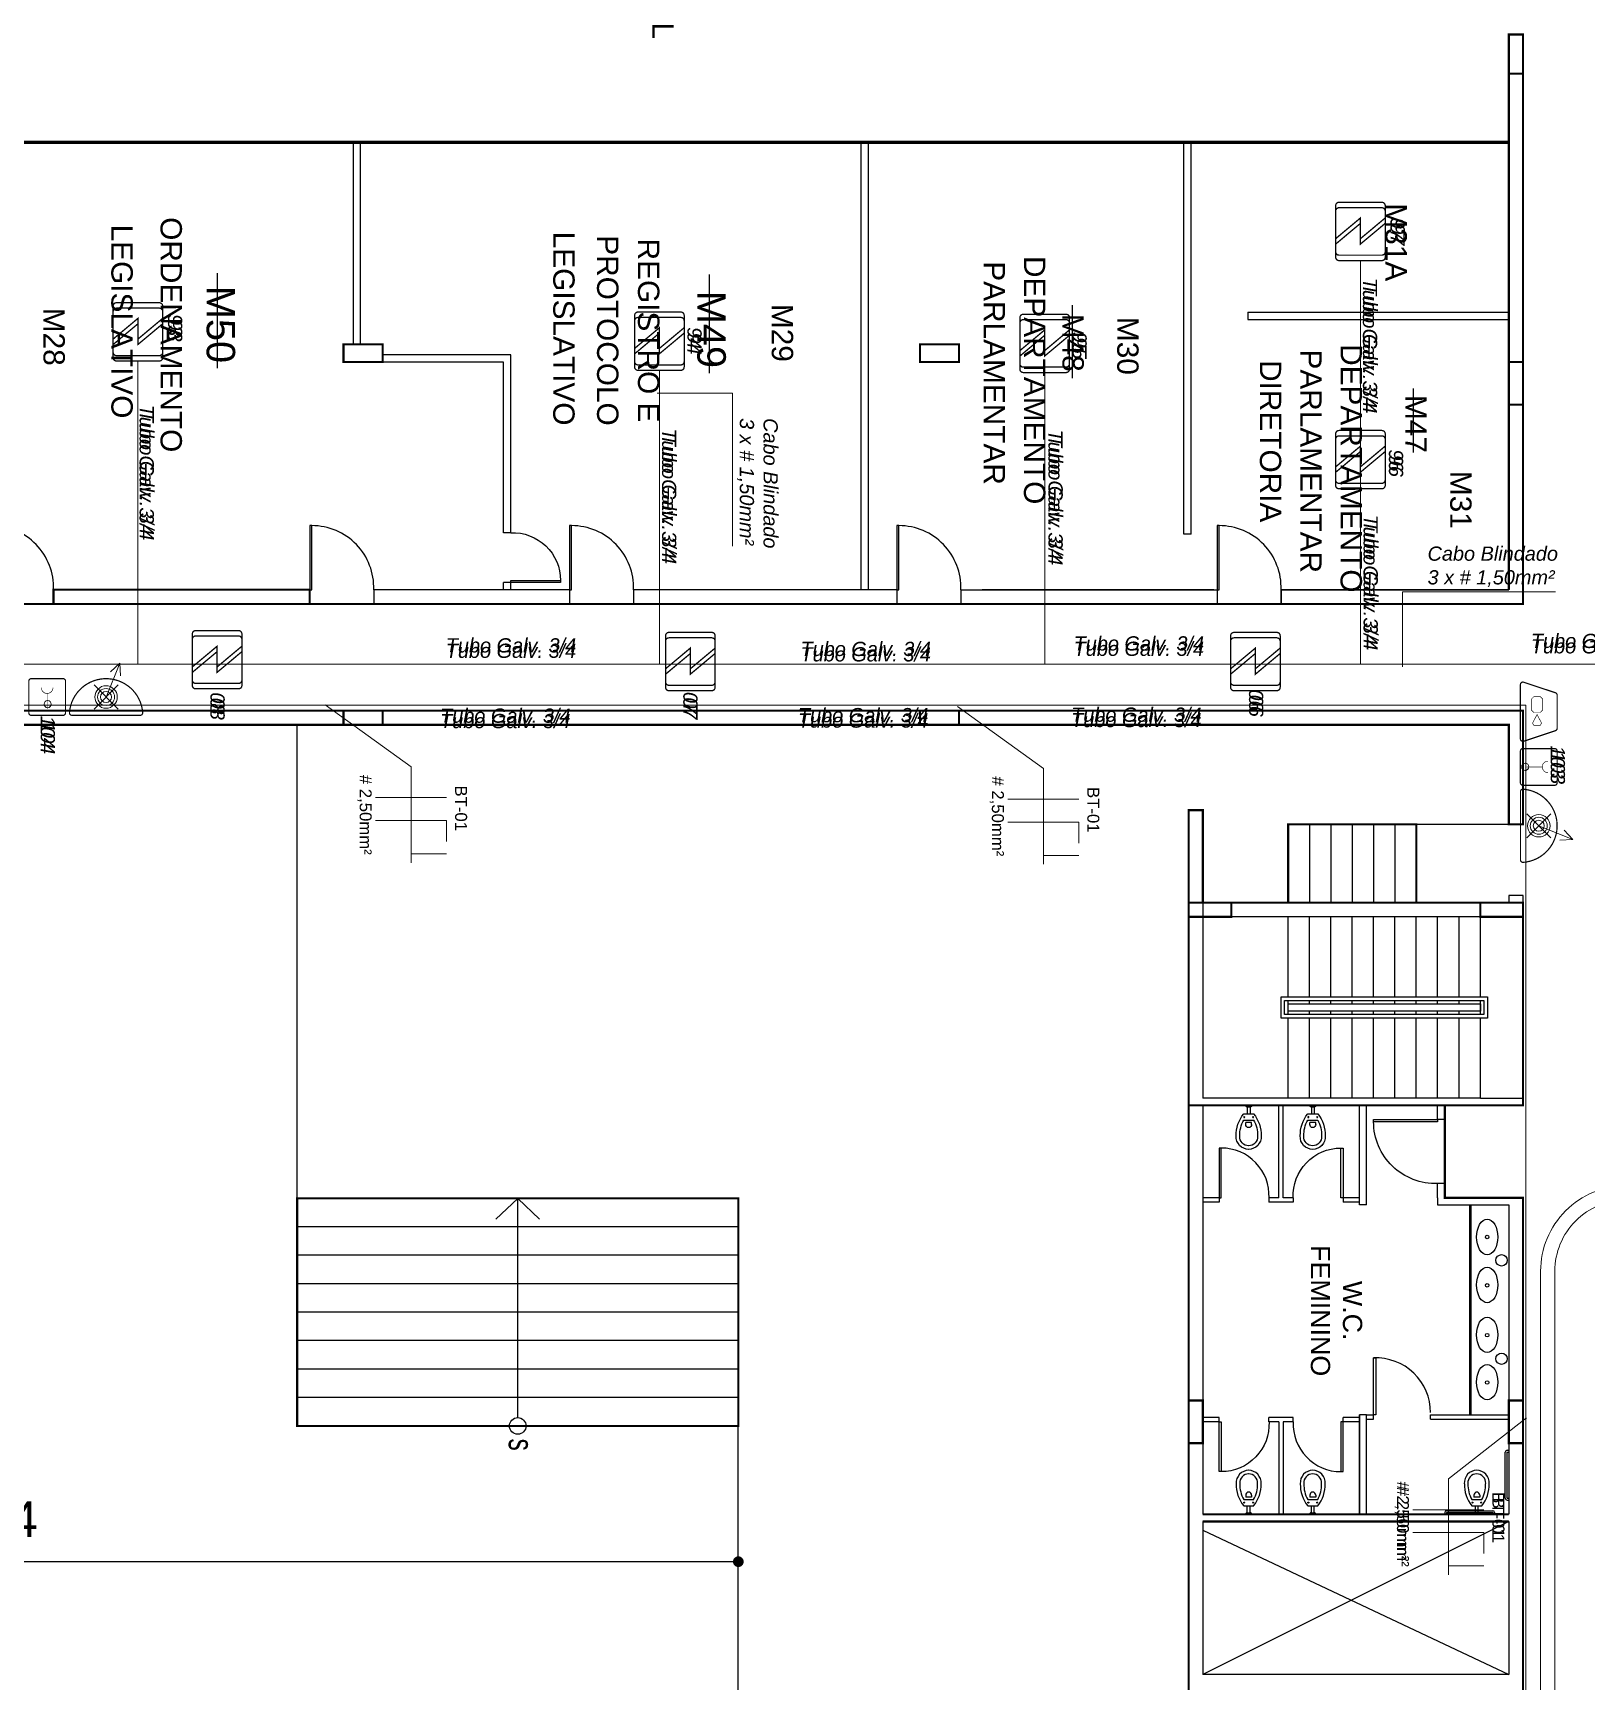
# Model space of a CAD drawing. Header units: metres. Extents: x -331 to 2982, y 362 to 2539.
# Drawn here: x 2809.51 to 2831.34, y 1383.19 to 1406.36 of the extents above; entities that cross this region are included whole.
import ezdxf
from ezdxf.enums import TextEntityAlignment as Align

# ---------------------------------------------------------------- set-up
doc = ezdxf.new("R2010")
doc.units = ezdxf.units.M
doc.layers.get('0').update_dxf_attribs({"color": 251})
doc.layers.get('Defpoints').update_dxf_attribs({"color": 251})
for name, color, linetype in [('CX', 251, 'Continuous'), ('DET. FUMAÇA', 1, 'Continuous'), ('Div', 251, 'Continuous'), ('Pis', 251, 'Continuous')]:
    doc.layers.add(name, color=color, linetype=linetype)
doc.styles.add('ARIAL', font='arial.ttf')
doc.styles.add('DESTAQUE', font='arial.ttf', dxfattribs={"height": 0.4})
doc.styles.get("Standard").update_dxf_attribs({"font": 'arial.ttf', "height": 0.3})
doc.dimstyles.new('1_100', dxfattribs={"dimtxt": 0.25, "dimasz": 0.15, "dimexe": 0.5, "dimexo": 0.25, "dimgap": 0.25, "dimtad": 1, "dimtxsty": 'Standard', "dimblk": 'DOT', "dimcen": 0.15, "dimadec": 0, "dimazin": 0, "dimtfac": 1, "dimtmove": 0, "dimatfit": 3, "dimfxl": 1, "dimarcsym": 0})

# ---------------------------------------------------------------- blocks, each defined once
blk = doc.blocks.new('Detector de fumaça')
at = {"layer": 'DET. FUMAÇA', "linetype": 'Continuous', "lineweight": 15, "const_width": 0.0187}
blk.add_lwpolyline([(774.599, 539.816), (775.249, 539.816, -0.414214), (775.296, 539.769), (775.296, 539.167, -0.414214), (775.249, 539.12), (774.599, 539.12, -0.414214), (774.553, 539.167), (774.553, 539.769, -0.414214)], format="xyb", close=True, dxfattribs=at)
blk.add_lwpolyline([(774.773, 539.816), (775.064, 539.468), (774.773, 539.468), (775.064, 539.12)], dxfattribs=at)
blk = doc.blocks.new('WEW')
at = {"color": 1, "lineweight": 0, "true_color": 0xe60000}
for p, q in [((1781.244, 994.005), (1781.439, 994.482)), ((1781.439, 994.482), (1781.308, 994.36)), ((1781.439, 994.482), (1781.447, 994.302)), ((1781.075, 994.175), (1781.413, 993.836)), ((1781.413, 994.175), (1781.075, 993.836))]:
    blk.add_line(p, q, dxfattribs=at)
at = {"color": 1, "true_color": 0xe60000, "const_width": 0.0172}
for points in [[(1779.259, 993.747), (1780.023, 993.747, 0.511918), (1780.056, 993.793), (1779.907, 994.24, 0.322823), (1779.874, 994.263), (1779.408, 994.263, 0.322823), (1779.375, 994.24), (1779.226, 993.793, 0.511918)], [(1780.193, 994.263), (1780.641, 994.263, -0.414214), (1780.675, 994.229), (1780.675, 993.782, -0.414214), (1780.641, 993.747), (1780.193, 993.747, -0.414214), (1780.159, 993.782), (1780.159, 994.229, -0.414214)], [(1780.764, 993.748), (1781.724, 993.748, 0.435311), (1781.759, 993.784, 0.930949), (1780.73, 993.784, 0.435311)]]:
    blk.add_lwpolyline(points, format="xyb", close=True, dxfattribs=at)
at = {"color": 1, "true_color": 0xe60000, "const_width": 0.0086}
for points in [[(1779.463, 994.06), (1779.617, 994.06), (1779.652, 994.026), (1779.652, 993.936), (1779.617, 993.902), (1779.463, 993.902), (1779.428, 993.936), (1779.428, 994.026)], [(1779.832, 993.936), (1779.832, 994.026), (1779.802, 994.044), (1779.679, 993.981), (1779.802, 993.918)]]:
    blk.add_lwpolyline(points, close=True, dxfattribs=at)
for points in [[(1780.336, 994.135), (1780.338, 994.117), (1780.344, 994.099), (1780.351, 994.088), (1780.365, 994.073), (1780.373, 994.067), (1780.386, 994.06), (1780.397, 994.057), (1780.413, 994.055), (1780.421, 994.055), (1780.431, 994.056), (1780.45, 994.062), (1780.464, 994.07), (1780.477, 994.082), (1780.488, 994.096), (1780.494, 994.11), (1780.497, 994.122), (1780.498, 994.13), (1780.498, 994.136)], [(1780.417, 993.837), (1780.417, 994.055)]]:
    blk.add_lwpolyline(points, dxfattribs=at)
at = {"color": 1, "lineweight": 0, "true_color": 0xe60000}
for radius in [0.158, 0.119, 0.0774]:
    blk.add_circle((1781.244, 994.005), radius, dxfattribs=at)
blk = doc.blocks.new('derw')
at = {"layer": 'Div', "color": 2, "linetype": 'Continuous', "lineweight": 15}
blk.add_lwpolyline([(814.419, 2191.53), (814.419, 2192.589), (816.571, 2192.589)], dxfattribs=at)
at = {"layer": 'Div', "color": 2, "linetype": 'Continuous', "lineweight": 15, "insert": (814.772, 2193.224), "char_height": 0.2, "attachment_point": 1}
blk.add_mtext_dynamic_manual_height_columns('{\\fArial|b0|i1|c0|p34;Cabo Blindado \\P3 x # 1,50mm²}', width=13.3188, gutter_width=2.5, heights=[0], dxfattribs=at)
blk = doc.blocks.new('werrr')
at = {"color": 2, "linetype": 'Continuous', "lineweight": 15}
blk.add_line((840.747, 1302.204), (841.043, 1302.204), dxfattribs=at)
at = {"layer": 'Div', "color": 2, "linetype": 'Continuous', "lineweight": 15}
for p, q in [((840.426, 1301.206), (840.426, 1302.204)), ((840.747, 1301.206), (840.747, 1302.204)), ((841.216, 1301.705), (841.216, 1302.204))]:
    blk.add_line(p, q, dxfattribs=at)
blk.add_lwpolyline([(839.123, 1300.498), (839.995, 1301.705), (841.341, 1301.705)], dxfattribs=at)
at = {"layer": 'Div', "color": 2, "linetype": 'Continuous', "lineweight": 15, "char_height": 0.1683, "attachment_point": 1}
for s, insert in [('\\pxqc;\\PBT-01{\\fArial|b0|i1|c0|p34;  }', (834.971, 1302.772)), ('\\pxqc;\\P\\pi-0.92701,l1.92701,t1.92701;#^I2,50mm²', (834.979, 1301.431))]:
    blk.add_mtext_dynamic_manual_height_columns(s, width=11.20762, gutter_width=2.104, heights=[0], dxfattribs=dict(at, insert=insert))
blk = doc.blocks.new('porta .9')
at = {"layer": 'CX', "ltscale": 8}
blk.add_lwpolyline([(0, 0), (0.03, 0), (0.03, 0.9), (0, 0.9)], close=True, dxfattribs=at)
at = {"layer": 'CX', "color": 1, "ltscale": 8}
blk.add_arc((0.03, 0.0295), 0.8705, 358.05796, 90, dxfattribs=at)
blk = doc.blocks.new('porta .7')
at = {"layer": 'CX', "ltscale": 8}
blk.add_lwpolyline([(0, 0), (0.03, 0), (0.03, 0.7), (0, 0.7)], close=True, dxfattribs=at)
at = {"layer": 'CX', "color": 1, "ltscale": 8}
blk.add_arc((0.03, 0.029), 0.671, 357.4911, 90, dxfattribs=at)
blk = doc.blocks.new('VASO-SAN')
for p, q in [((302.351, 172.465), (302.38, 172.465)), ((302.38, 172.465), (302.38, 172.383)), ((302.411, 172.354), (302.411, 172.494)), ((302.499, 172.354), (302.499, 172.494)), ((302.599, 172.444), (302.499, 172.444)), ((302.599, 172.404), (302.499, 172.404)), ((302.599, 172.444), (302.599, 172.455)), ((302.599, 172.404), (302.599, 172.444)), ((302.599, 172.404), (302.599, 172.393)), ((302.619, 172.464), (302.609, 172.464)), ((302.619, 172.424), (302.619, 172.464)), ((302.619, 172.424), (302.619, 172.383)), ((302.351, 172.383), (302.38, 172.383)), ((302.619, 172.383), (302.609, 172.383))]:
    blk.add_line(p, q)
for centre in [(302.453, 172.486), (302.453, 172.362)]:
    blk.add_circle(centre, 0.00707)
for centre, radius, start, end in [((302.178, 172.42), 0.179, 86.6811, 178.7962), ((302.178, 172.427), 0.179, 181.2038, 273.3189), ((302.178, 172.42), 0.129, 86.6811, 178.7962), ((302.178, 172.427), 0.129, 181.2038, 273.3189), ((302.205, 172.134), 0.464, 50.6979, 92.0637), ((302.205, 172.134), 0.414, 60.1325, 92.0637), ((302.349, 172.422), 0.043, 86.6811, 178.7962), ((302.349, 172.426), 0.043, 181.2038, 273.3189), ((302.609, 172.455), 0.00935, 90, 180), ((302.609, 172.393), 0.00935, 180, 270), ((302.205, 172.713), 0.464, 267.9363, 309.3021), ((302.205, 172.713), 0.414, 267.9363, 299.8675)]:
    blk.add_arc(centre, radius, start, end)
blk = doc.blocks.new('porta .8')
at = {"layer": 'CX', "ltscale": 8}
blk.add_lwpolyline([(0.03, 0), (0, 0), (0, 0.8), (0.03, 0.8)], close=True, dxfattribs=at)
at = {"layer": 'CX', "color": 1, "ltscale": 8}
blk.add_arc((0.029, 0.03), 0.771, 0, 92.1894, dxfattribs=at)
blk = doc.blocks.new('_Dot')
at = {"color": 0, "linetype": 'ByBlock', "lineweight": -2}
blk.add_line((-0.5, 0), (-1, 0), dxfattribs=at)
at = {"color": 0, "linetype": 'ByBlock', "const_width": 0.5}
blk.add_lwpolyline([(-0.25, 0, 1), (0.25, 0, 1)], format="xyb", close=True, dxfattribs=at)
blk = doc.blocks.new('*D200')
at = {"layer": 'Defpoints', "color": 0, "transparency": 16777216}
for p in [(2797.986, 1384.869), (2797.986, 1383.87), (2819.424, 1383.197)]:
    blk.add_point(p, dxfattribs=at)
at = {"layer": 'Pis', "color": 0, "lineweight": -2, "transparency": 16777216}
for p, q in [((2797.986, 1384.12), (2797.986, 1385.369)), ((2819.424, 1383.447), (2819.424, 1385.369)), ((2819.274, 1384.869), (2798.136, 1384.869))]:
    blk.add_line(p, q, dxfattribs=at)
at = {"layer": 'Pis', "color": 0, "lineweight": -2, "transparency": 16777216, "xscale": 0.15, "yscale": 0.15, "zscale": 0.15, "rotation": 180}
blk.add_blockref('_Dot', (2797.986, 1384.869), dxfattribs=at)
at = {"layer": 'Pis', "color": 0, "lineweight": -2, "transparency": 16777216, "xscale": 0.15, "yscale": 0.15, "zscale": 0.15}
blk.add_blockref('_Dot', (2819.424, 1384.869), dxfattribs=at)
at = {"layer": 'Pis', "color": 0, "transparency": 16777216, "insert": (2808.705, 1385.419), "char_height": 0.5, "attachment_point": 5}
blk.add_mtext('21,44', dxfattribs=at)

msp = doc.modelspace()

# ---------------------------------------------------------------- linework, layer by layer
at = {"color": 2, "linetype": 'Continuous', "lineweight": 15}
msp.add_line((2829.902, 1385.279), (2829.902, 1384.983), dxfattribs=at)
at = {"lineweight": 0}
for points in [[(2806.151, 1409.295), (2806.151, 1404.835), (2830.251, 1404.835), (2830.251, 1406.34), (2830.451, 1406.34), (2830.451, 1398.335), (2803.276, 1398.335), (2803.276, 1405.015), (2804.226, 1405.015), (2804.226, 1406.495), (2803.276, 1406.495), (2803.276, 1409.295)], [(2825.951, 1394.135), (2825.951, 1395.435), (2825.751, 1395.435), (2825.751, 1394.135)], [(2829.351, 1391.285), (2829.351, 1389.985), (2830.451, 1389.985), (2830.451, 1378.385), (2829.351, 1378.385), (2829.351, 1377.085), (2830.451, 1377.085), (2830.451, 1364.835), (2830.251, 1364.835), (2830.251, 1366.06), (2817.883, 1366.06), (2817.883, 1366.31), (2830.251, 1366.31), (2830.251, 1367.935), (2825.951, 1367.935), (2825.951, 1367.535), (2825.751, 1367.535), (2825.751, 1391.285)]]:
    msp.add_lwpolyline(points, dxfattribs=at)
for points in [[(2830.251, 1395.235), (2830.451, 1395.235), (2830.451, 1396.835), (2803.276, 1396.835), (2803.276, 1396.635), (2805.951, 1396.635), (2805.951, 1395.62), (2806.151, 1395.62), (2806.151, 1396.635), (2830.251, 1396.635)], [(2828.951, 1395.235), (2828.951, 1394.135), (2827.151, 1394.135), (2827.151, 1395.235)], [(2825.751, 1394.135), (2825.751, 1391.285), (2830.451, 1391.285), (2830.451, 1394.135)], [(2819.424, 1389.977), (2819.424, 1386.777), (2813.224, 1386.777), (2813.224, 1389.977)]]:
    msp.add_lwpolyline(points, close=True, dxfattribs=at)
at = {"layer": 'DET. FUMAÇA', "color": 3, "linetype": 'Continuous', "lineweight": 15}
msp.add_lwpolyline([(2840.416, 1415.312), (2830.547, 1415.312), (2830.547, 1414.611), (2801.798, 1414.611), (2801.798, 1396.91), (2830.488, 1396.91), (2830.488, 1317.82), (2851.735, 1317.82), (2851.735, 1316.183)], dxfattribs=at)
at = {"layer": 'DET. FUMAÇA', "color": 2, "linetype": 'Continuous', "lineweight": 15}
for centre in [(2809.719, 1396.926), (2830.482, 1396.045)]:
    msp.add_circle(centre, 0.0504, dxfattribs=at)
at = {"layer": 'Div', "color": 150, "linetype": 'Continuous', "lineweight": 0}
for p, q in [((2828.166, 1403.162), (2828.166, 1397.487)), ((2810.987, 1401.75), (2810.987, 1397.487)), ((2818.315, 1401.619), (2818.315, 1397.487)), ((2823.729, 1401.588), (2823.729, 1397.487)), ((2833.487, 1397.487), (2802.409, 1397.487))]:
    msp.add_line(p, q, dxfattribs=at)
at = {"layer": 'Div', "lineweight": 0}
for p, q in [((2816.226, 1401.835), (2814.426, 1401.835)), ((2816.126, 1401.735), (2814.426, 1401.735)), ((2816.226, 1399.335), (2816.126, 1399.335)), ((2816.226, 1398.635), (2816.126, 1398.635)), ((2828.351, 1386.875), (2828.351, 1386.935)), ((2829.151, 1386.875), (2829.151, 1386.935))]:
    msp.add_line(p, q, dxfattribs=at)
at = {"layer": 'Div', "lineweight": 0, "ltscale": 0.8}
for p, q in [((2827.021, 1389.985), (2827.021, 1391.285)), ((2827.081, 1389.985), (2827.081, 1391.285)), ((2826.031, 1389.985), (2825.951, 1389.985)), ((2826.181, 1389.985), (2825.951, 1389.985)), ((2826.181, 1389.925), (2825.951, 1389.925)), ((2826.181, 1389.985), (2826.181, 1389.925)), ((2827.021, 1389.985), (2826.881, 1389.985)), ((2826.881, 1389.985), (2826.881, 1389.925)), ((2827.221, 1389.925), (2826.881, 1389.925)), ((2827.221, 1389.985), (2827.081, 1389.985)), ((2827.221, 1389.985), (2827.221, 1389.925)), ((2828.151, 1389.985), (2827.921, 1389.985)), ((2827.921, 1389.985), (2827.921, 1389.925)), ((2828.151, 1389.925), (2827.921, 1389.925)), ((2826.181, 1386.895), (2825.951, 1386.895)), ((2826.181, 1386.835), (2825.951, 1386.835)), ((2826.181, 1386.835), (2826.181, 1386.895)), ((2826.881, 1386.835), (2826.881, 1386.895)), ((2827.221, 1386.895), (2826.881, 1386.895)), ((2827.021, 1386.835), (2826.881, 1386.835)), ((2827.021, 1386.835), (2827.021, 1385.535)), ((2827.081, 1386.835), (2827.081, 1385.535)), ((2827.221, 1386.835), (2827.081, 1386.835)), ((2827.221, 1386.835), (2827.221, 1386.895)), ((2827.921, 1386.835), (2827.921, 1386.895)), ((2828.151, 1386.895), (2827.921, 1386.895)), ((2828.151, 1386.835), (2827.921, 1386.835)), ((2828.251, 1386.935), (2828.351, 1386.935)), ((2828.251, 1386.875), (2828.351, 1386.875)), ((2829.151, 1386.935), (2830.251, 1386.935)), ((2829.151, 1386.875), (2830.251, 1386.875))]:
    msp.add_line(p, q, dxfattribs=at)
at = {"layer": 'Div', "color": 2, "linetype": 'Continuous', "lineweight": 15}
for p, q in [((2828.904, 1385.6), (2829.902, 1385.6)), ((2828.904, 1385.279), (2829.902, 1385.279)), ((2829.403, 1384.811), (2829.902, 1384.811))]:
    msp.add_line(p, q, dxfattribs=at)
at = {"layer": 'Div', "color": 230, "linetype": 'Continuous', "lineweight": 0}
for points in [[(2838.115, 1315.563), (2838.115, 1388.954, 0.414214), (2836.915, 1390.154), (2831.898, 1390.154, 0.414214), (2830.698, 1388.954), (2830.698, 1370.635, -0.414214)], [(2837.915, 1315.563), (2837.915, 1388.954, 0.414214), (2836.915, 1389.954), (2831.898, 1389.954, 0.414214), (2830.898, 1388.954), (2830.898, 1370.635, -0.414214)]]:
    msp.add_lwpolyline(points, format="xyb", dxfattribs=at)
at = {"layer": 'Div', "color": 2, "linetype": 'Continuous', "lineweight": 15}
msp.add_lwpolyline([(2830.498, 1386.891), (2829.403, 1386.032), (2829.403, 1384.685)], dxfattribs=at)
at = {"layer": 'Pis'}
for p, q in [((2830.251, 1406.34), (2830.251, 1398.535)), ((2830.451, 1398.335), (2830.451, 1406.34)), ((2814.016, 1401.985), (2814.016, 1404.815)), ((2814.116, 1401.985), (2814.116, 1404.815)), ((2821.151, 1398.535), (2821.151, 1404.815)), ((2821.251, 1398.535), (2821.251, 1404.815)), ((2825.685, 1404.715), (2825.685, 1404.815)), ((2825.685, 1399.315), (2825.685, 1404.715)), ((2825.785, 1404.715), (2825.785, 1404.815)), ((2825.785, 1399.315), (2825.785, 1404.715)), ((2812.107, 1401.651), (2812.107, 1402.983)), ((2819.02, 1401.579), (2819.02, 1402.965)), ((2824.118, 1401.507), (2824.118, 1402.533)), ((2826.585, 1402.435), (2830.251, 1402.435)), ((2826.585, 1402.435), (2826.585, 1402.335)), ((2826.585, 1402.335), (2830.251, 1402.335)), ((2816.226, 1401.835), (2814.426, 1401.835)), ((2816.126, 1401.735), (2814.426, 1401.735)), ((2816.126, 1399.335), (2816.126, 1401.735)), ((2816.226, 1399.335), (2816.226, 1401.835)), ((2828.91, 1400.462), (2828.91, 1401.362)), ((2816.226, 1399.335), (2816.126, 1399.335)), ((2825.785, 1399.315), (2825.685, 1399.315)), ((2816.126, 1398.535), (2816.126, 1398.635)), ((2816.226, 1398.635), (2816.126, 1398.635)), ((2816.226, 1398.535), (2816.226, 1398.635)), ((2809.801, 1398.535), (2809.801, 1398.335)), ((2813.401, 1398.535), (2809.801, 1398.535)), ((2809.801, 1398.535), (2809.801, 1398.335)), ((2813.401, 1398.535), (2809.876, 1398.535)), ((2813.401, 1398.535), (2813.401, 1398.335)), ((2814.301, 1398.535), (2814.301, 1398.335)), ((2817.051, 1398.535), (2814.301, 1398.535)), ((2817.051, 1398.535), (2817.051, 1398.335)), ((2821.651, 1398.535), (2817.951, 1398.535)), ((2817.951, 1398.535), (2817.951, 1398.335)), ((2821.651, 1398.535), (2821.651, 1398.335)), ((2822.551, 1398.535), (2826.151, 1398.535)), ((2822.551, 1398.535), (2822.551, 1398.335)), ((2826.108, 1398.535), (2822.851, 1398.535)), ((2823.451, 1398.535), (2825.5, 1398.535)), ((2825.7, 1398.535), (2826.151, 1398.535)), ((2826.151, 1398.535), (2826.151, 1398.335)), ((2830.251, 1398.535), (2827.051, 1398.535)), ((2827.051, 1398.535), (2827.051, 1398.335)), ((2827.051, 1398.335), (2827.051, 1398.535)), ((2827.051, 1398.535), (2830.251, 1398.535)), ((2827.051, 1398.535), (2828.149, 1398.535)), ((2830.251, 1398.535), (2828.949, 1398.535)), ((2809.801, 1398.335), (2813.401, 1398.335)), ((2809.876, 1398.335), (2813.401, 1398.335)), ((2814.301, 1398.335), (2817.051, 1398.335)), ((2817.951, 1398.335), (2821.651, 1398.335)), ((2826.151, 1398.335), (2822.551, 1398.335)), ((2830.251, 1398.335), (2827.051, 1398.335)), ((2830.251, 1396.635), (2803.276, 1396.635)), ((2813.224, 1386.777), (2813.224, 1396.635)), ((2825.751, 1394.135), (2825.751, 1395.435)), ((2825.751, 1395.435), (2825.951, 1395.435)), ((2825.951, 1395.435), (2825.951, 1394.135)), ((2827.151, 1395.235), (2827.151, 1394.135)), ((2830.251, 1395.235), (2827.151, 1395.235)), ((2827.451, 1395.235), (2827.451, 1394.135)), ((2827.751, 1395.235), (2827.751, 1394.135)), ((2828.051, 1395.235), (2828.051, 1394.135)), ((2828.351, 1395.235), (2828.351, 1394.135)), ((2828.651, 1395.235), (2828.651, 1394.135)), ((2828.951, 1395.235), (2828.951, 1394.135)), ((2830.451, 1395.235), (2830.251, 1395.235)), ((2830.451, 1394.235), (2830.251, 1394.235)), ((2830.251, 1394.235), (2830.251, 1394.135)), ((2830.451, 1394.135), (2830.451, 1394.235)), ((2825.751, 1394.035), (2825.751, 1394.135)), ((2825.751, 1394.035), (2825.751, 1367.635)), ((2825.951, 1394.135), (2825.951, 1391.385)), ((2829.851, 1394.135), (2826.351, 1394.135)), ((2829.851, 1393.935), (2826.351, 1393.935)), ((2827.151, 1392.81), (2827.151, 1393.935)), ((2827.451, 1392.81), (2827.451, 1393.935)), ((2827.751, 1392.81), (2827.751, 1393.935)), ((2828.051, 1392.81), (2828.051, 1393.935)), ((2828.351, 1392.81), (2828.351, 1393.935)), ((2828.651, 1392.81), (2828.651, 1393.935)), ((2828.951, 1392.81), (2828.951, 1393.935)), ((2829.251, 1392.81), (2829.251, 1393.935)), ((2829.551, 1392.81), (2829.551, 1393.935)), ((2829.851, 1392.81), (2829.851, 1393.935)), ((2827.051, 1392.81), (2829.951, 1392.81)), ((2827.051, 1392.51), (2827.051, 1392.81)), ((2829.951, 1392.81), (2829.951, 1392.51)), ((2827.101, 1392.76), (2829.901, 1392.76)), ((2827.101, 1392.56), (2827.101, 1392.76)), ((2827.151, 1392.56), (2827.151, 1392.76)), ((2827.151, 1392.71), (2829.851, 1392.71)), ((2827.151, 1392.61), (2827.151, 1392.71)), ((2829.851, 1392.61), (2827.151, 1392.61)), ((2827.451, 1392.71), (2827.451, 1392.76)), ((2827.451, 1392.56), (2827.451, 1392.61)), ((2827.751, 1392.71), (2827.751, 1392.76)), ((2827.751, 1392.56), (2827.751, 1392.61)), ((2828.051, 1392.71), (2828.051, 1392.76)), ((2828.051, 1392.56), (2828.051, 1392.61)), ((2828.351, 1392.71), (2828.351, 1392.76)), ((2828.351, 1392.56), (2828.351, 1392.61)), ((2828.651, 1392.71), (2828.651, 1392.76)), ((2828.651, 1392.56), (2828.651, 1392.61)), ((2828.951, 1392.71), (2828.951, 1392.76)), ((2828.951, 1392.56), (2828.951, 1392.61)), ((2829.251, 1392.71), (2829.251, 1392.76)), ((2829.251, 1392.56), (2829.251, 1392.61)), ((2829.551, 1392.71), (2829.551, 1392.76)), ((2829.551, 1392.56), (2829.551, 1392.61)), ((2829.851, 1392.56), (2829.851, 1392.76)), ((2829.851, 1392.71), (2829.851, 1392.61)), ((2829.901, 1392.76), (2829.901, 1392.56)), ((2827.151, 1392.51), (2827.051, 1392.51)), ((2829.951, 1392.51), (2827.051, 1392.51)), ((2829.901, 1392.56), (2827.101, 1392.56)), ((2827.151, 1391.385), (2827.151, 1392.51)), ((2829.851, 1392.51), (2827.151, 1392.51)), ((2827.451, 1391.385), (2827.451, 1392.51)), ((2827.751, 1391.385), (2827.751, 1392.51)), ((2828.051, 1391.385), (2828.051, 1392.51)), ((2828.351, 1391.385), (2828.351, 1392.51)), ((2828.651, 1391.385), (2828.651, 1392.51)), ((2828.951, 1391.385), (2828.951, 1392.51)), ((2829.251, 1391.385), (2829.251, 1392.51)), ((2829.551, 1391.385), (2829.551, 1392.51)), ((2829.851, 1391.385), (2829.851, 1392.51)), ((2827.151, 1391.385), (2825.951, 1391.385)), ((2825.951, 1391.285), (2825.951, 1385.535)), ((2829.251, 1391.285), (2825.951, 1391.285)), ((2827.021, 1389.985), (2827.021, 1391.285)), ((2827.081, 1389.985), (2827.081, 1391.285)), ((2829.851, 1391.385), (2827.151, 1391.385)), ((2828.151, 1389.885), (2828.151, 1391.285)), ((2828.251, 1391.285), (2828.201, 1391.285)), ((2828.251, 1389.885), (2828.251, 1391.285)), ((2829.251, 1391.085), (2829.251, 1391.285)), ((2830.451, 1391.285), (2829.351, 1391.285)), ((2829.351, 1391.085), (2829.351, 1391.285)), ((2829.851, 1391.385), (2830.451, 1391.385)), ((2830.451, 1391.285), (2830.451, 1391.385)), ((2829.351, 1391.085), (2829.251, 1391.085)), ((2829.251, 1389.985), (2829.251, 1390.185)), ((2829.351, 1390.185), (2829.251, 1390.185)), ((2829.351, 1389.985), (2829.351, 1390.185)), ((2819.424, 1389.977), (2813.224, 1389.977)), ((2816.324, 1389.977), (2816.017, 1389.684)), ((2816.324, 1386.894), (2816.324, 1389.977)), ((2816.324, 1389.977), (2816.63, 1389.684)), ((2819.424, 1376.418), (2819.424, 1389.977)), ((2826.031, 1389.985), (2825.951, 1389.985)), ((2826.181, 1389.985), (2825.951, 1389.985)), ((2826.181, 1389.925), (2825.951, 1389.925)), ((2826.181, 1389.985), (2826.181, 1389.925)), ((2827.021, 1389.985), (2826.881, 1389.985)), ((2826.881, 1389.985), (2826.881, 1389.925)), ((2827.221, 1389.925), (2826.881, 1389.925)), ((2827.221, 1389.985), (2827.081, 1389.985)), ((2827.221, 1389.985), (2827.221, 1389.925)), ((2828.151, 1389.985), (2827.921, 1389.985)), ((2827.921, 1389.985), (2827.921, 1389.925)), ((2828.151, 1389.925), (2827.921, 1389.925)), ((2828.251, 1389.885), (2828.151, 1389.885)), ((2829.251, 1389.985), (2829.251, 1389.885)), ((2829.251, 1389.985), (2829.251, 1389.885)), ((2829.251, 1389.885), (2830.251, 1389.885)), ((2829.251, 1389.885), (2830.251, 1389.885)), ((2830.451, 1389.985), (2829.351, 1389.985)), ((2829.701, 1386.935), (2829.701, 1389.885)), ((2829.721, 1386.935), (2829.721, 1389.885)), ((2830.251, 1389.885), (2830.251, 1385.535)), ((2830.451, 1389.985), (2830.451, 1378.385)), ((2819.424, 1389.577), (2813.224, 1389.577)), ((2819.424, 1389.177), (2813.224, 1389.177)), ((2819.424, 1388.777), (2813.224, 1388.777)), ((2819.424, 1388.377), (2813.224, 1388.377)), ((2819.424, 1387.977), (2813.224, 1387.977)), ((2819.424, 1387.577), (2813.224, 1387.577)), ((2819.424, 1387.177), (2813.224, 1387.177)), ((2826.181, 1386.895), (2825.951, 1386.895)), ((2826.181, 1386.835), (2825.951, 1386.835)), ((2826.181, 1386.835), (2826.181, 1386.895)), ((2826.881, 1386.835), (2826.881, 1386.895)), ((2827.221, 1386.895), (2826.881, 1386.895)), ((2827.021, 1386.835), (2826.881, 1386.835)), ((2827.021, 1386.835), (2827.021, 1385.535)), ((2827.081, 1386.835), (2827.081, 1385.535)), ((2827.221, 1386.835), (2827.081, 1386.835)), ((2827.221, 1386.835), (2827.221, 1386.895)), ((2827.921, 1386.835), (2827.921, 1386.895)), ((2828.151, 1386.895), (2827.921, 1386.895)), ((2828.151, 1386.835), (2827.921, 1386.835)), ((2828.151, 1385.535), (2828.151, 1386.935)), ((2828.251, 1386.935), (2828.151, 1386.935)), ((2828.151, 1386.935), (2828.151, 1385.535)), ((2828.251, 1385.535), (2828.251, 1386.935)), ((2828.251, 1386.935), (2828.351, 1386.935)), ((2828.251, 1386.875), (2828.351, 1386.875)), ((2828.351, 1386.875), (2828.351, 1386.935)), ((2829.151, 1386.875), (2829.151, 1386.935)), ((2829.151, 1386.935), (2830.251, 1386.935)), ((2829.151, 1386.875), (2830.251, 1386.875)), ((2819.424, 1386.777), (2813.224, 1386.777)), ((2830.201, 1385.76), (2830.201, 1386.411)), ((2830.226, 1386.436), (2830.251, 1386.436)), ((2830.226, 1385.761), (2830.226, 1386.41)), ((2830.227, 1386.411), (2830.251, 1386.411)), ((2830.226, 1385.735), (2830.251, 1385.735)), ((2830.227, 1385.76), (2830.251, 1385.76)), ((2830.251, 1385.535), (2825.951, 1385.535)), ((2830.251, 1385.435), (2825.951, 1383.285)), ((2830.251, 1385.435), (2825.951, 1385.435)), ((2825.951, 1385.435), (2825.951, 1383.285)), ((2829.351, 1385.56), (2829.351, 1385.535)), ((2829.376, 1385.585), (2830.027, 1385.585)), ((2829.376, 1385.559), (2829.376, 1385.535)), ((2829.377, 1385.56), (2830.026, 1385.56)), ((2830.027, 1385.559), (2830.027, 1385.535)), ((2830.052, 1385.56), (2830.052, 1385.535)), ((2830.251, 1385.435), (2830.251, 1383.285)), ((2825.951, 1385.31), (2830.251, 1383.285)), ((2830.251, 1383.285), (2825.951, 1383.285))]:
    msp.add_line(p, q, dxfattribs=at)
at = {"layer": 'Pis', "const_width": 0.03}
for points in [[(2806.151, 1409.295), (2806.151, 1404.835), (2830.251, 1404.835), (2830.251, 1406.34), (2830.451, 1406.34), (2830.451, 1398.335), (2803.276, 1398.335), (2803.276, 1405.015), (2804.226, 1405.015), (2804.226, 1406.495), (2803.276, 1406.495), (2803.276, 1409.295)], [(2830.451, 1406.34), (2830.451, 1398.335), (2827.051, 1398.335)], [(2830.451, 1406.34), (2830.451, 1398.335), (2828.949, 1398.335)], [(2830.251, 1406.34), (2830.251, 1398.535)], [(2830.251, 1406.34), (2830.251, 1398.535)], [(2806.151, 1404.835), (2830.251, 1404.835)], [(2806.151, 1404.815), (2830.251, 1404.815)], [(2828.149, 1398.335), (2827.051, 1398.335)], [(2803.276, 1396.835), (2830.451, 1396.835), (2830.451, 1395.235)], [(2830.251, 1396.635), (2830.251, 1395.235)], [(2825.951, 1394.135), (2825.951, 1395.435), (2825.751, 1395.435), (2825.751, 1394.135)], [(2829.351, 1391.285), (2829.351, 1389.985), (2830.451, 1389.985), (2830.451, 1378.385), (2829.351, 1378.385), (2829.351, 1377.085), (2830.451, 1377.085), (2830.451, 1364.835), (2830.251, 1364.835), (2830.251, 1366.06), (2817.883, 1366.06), (2817.883, 1366.31), (2830.251, 1366.31), (2830.251, 1367.935), (2825.951, 1367.935), (2825.951, 1367.535), (2825.751, 1367.535), (2825.751, 1391.285)], [(2830.251, 1385.535), (2825.951, 1385.535)], [(2825.951, 1385.435), (2830.251, 1385.435)]]:
    msp.add_lwpolyline(points, dxfattribs=at)
for points in [[(2830.251, 1405.79), (2830.251, 1406.34), (2830.451, 1406.34), (2830.451, 1405.79)], [(2813.876, 1401.985), (2814.426, 1401.985), (2814.426, 1401.735), (2813.876, 1401.735)], [(2821.976, 1401.985), (2822.526, 1401.985), (2822.526, 1401.735), (2821.976, 1401.735)], [(2830.251, 1401.735), (2830.451, 1401.735), (2830.451, 1401.135), (2830.251, 1401.135)], [(2813.401, 1398.535), (2813.401, 1398.335), (2809.801, 1398.335), (2809.801, 1398.535)], [(2830.251, 1395.235), (2830.451, 1395.235), (2830.451, 1396.835), (2803.276, 1396.835), (2803.276, 1396.635), (2805.951, 1396.635), (2805.951, 1395.62), (2806.151, 1395.62), (2806.151, 1396.635), (2830.251, 1396.635)], [(2813.876, 1396.835), (2814.426, 1396.835), (2814.426, 1396.635), (2813.876, 1396.635)], [(2821.976, 1396.835), (2822.526, 1396.835), (2822.526, 1396.635), (2821.976, 1396.635)], [(2828.951, 1395.235), (2828.951, 1394.135), (2827.151, 1394.135), (2827.151, 1395.235)], [(2825.751, 1394.135), (2825.751, 1391.285), (2830.451, 1391.285), (2830.451, 1394.135)], [(2825.751, 1394.135), (2826.351, 1394.135), (2826.351, 1393.935), (2825.751, 1393.935)], [(2829.851, 1394.135), (2830.451, 1394.135), (2830.451, 1393.935), (2829.851, 1393.935)], [(2819.424, 1389.977), (2819.424, 1386.777), (2813.224, 1386.777), (2813.224, 1389.977)], [(2825.751, 1386.535), (2825.751, 1387.135), (2825.951, 1387.135), (2825.951, 1386.535)], [(2830.251, 1386.535), (2830.251, 1387.135), (2830.451, 1387.135), (2830.451, 1386.535)]]:
    msp.add_lwpolyline(points, close=True, dxfattribs=at)
at = {"layer": 'Pis'}
for centre, radius in [((2829.947, 1389.434), 0.0243), ((2830.149, 1389.106), 0.08), ((2829.947, 1388.755), 0.0243), ((2829.947, 1388.054), 0.0243), ((2830.149, 1387.723), 0.08), ((2829.947, 1387.388), 0.0243), ((2816.324, 1386.777), 0.117)]:
    msp.add_circle(centre, radius, dxfattribs=at)
for centre, radius, start, end in [((2830.226, 1386.411), 0.025, 90, 180), ((2830.228, 1386.41), 0.00182, 103.2302, 165.8594), ((2830.226, 1385.76), 0.025, 180, 270), ((2830.228, 1385.762), 0.00182, 194.1406, 256.7698), ((2829.376, 1385.56), 0.025, 90, 180), ((2829.378, 1385.558), 0.00182, 104.1406, 166.7698), ((2830.026, 1385.558), 0.00182, 13.2302, 75.8594), ((2830.027, 1385.56), 0.025, 0, 90)]:
    msp.add_arc(centre, radius, start, end, dxfattribs=at)
for centre in [(2829.947, 1389.434), (2829.947, 1388.76), (2829.947, 1388.059), (2829.947, 1387.393)]:
    msp.add_ellipse(centre, major_axis=(0, 0.25), ratio=0.598195, dxfattribs=at)

# ---------------------------------------------------------------- block references
at = {"lineweight": 0}
msp.add_blockref('WEW', (1029.295, 403.021), dxfattribs=at)
at = {"lineweight": 0, "rotation": 270}
msp.add_blockref('WEW', (1836.667, 3176.46), dxfattribs=at)
at = {"layer": 'DET. FUMAÇA', "linetype": 'Continuous', "lineweight": 0, "rotation": 270}
for p in [(2288.698, 2178.534), (2288.698, 2178.458), (2271.519, 2177.122), (2271.519, 2177.046), (2278.847, 2176.991), (2278.847, 2176.915), (2284.261, 2176.96), (2284.261, 2176.884), (2288.698, 2175.326), (2288.698, 2175.25), (2272.632, 2172.513), (2279.282, 2172.487), (2287.222, 2172.487), (2272.632, 2172.437), (2279.282, 2172.411), (2287.222, 2172.411)]:
    msp.add_blockref('Detector de fumaça', p, dxfattribs=at)
at = {"layer": 'DET. FUMAÇA', "color": 3, "linetype": 'Continuous', "lineweight": 15, "rotation": 270}
for p in [(1513.121, 2236.037), (1522.005, 2236.015)]:
    msp.add_blockref('werrr', p, dxfattribs=at)
at = {"layer": 'Div', "color": 150, "linetype": 'Continuous', "lineweight": 15, "rotation": 270}
msp.add_blockref('derw', (626.754, 2215.719), dxfattribs=at)
at = {"layer": 'Div', "color": 150, "linetype": 'Continuous', "lineweight": 15}
msp.add_blockref('derw', (2014.337, -794.082), dxfattribs=at)
at = {"layer": 'Pis'}
for name, p in [('porta .9', (2808.901, 1398.535)), ('porta .9', (2813.401, 1398.535)), ('porta .9', (2817.051, 1398.535)), ('porta .9', (2821.651, 1398.535)), ('porta .9', (2826.151, 1398.535)), ('porta .7', (2826.181, 1389.985)), ('porta .8', (2828.351, 1386.935))]:
    msp.add_blockref(name, p, dxfattribs=at)
at = {"layer": 'Pis', "xscale": -1}
for name, p, rotation in [('porta .7', (2816.226, 1398.635), 270), ('VASO-SAN', (2654.172, 1088.666), 270), ('VASO-SAN', (2655.072, 1088.666), 270), ('porta .9', (2829.251, 1391.085), 89.99999999999997), ('porta .7', (2826.181, 1386.835), 180)]:
    msp.add_blockref(name, p, dxfattribs=dict(at, rotation=rotation))
msp.add_blockref('porta .7', (2827.921, 1389.985), dxfattribs=at)
at = {"layer": 'Pis'}
for name, p, rotation in [('porta .7', (2827.921, 1386.835), 180), ('VASO-SAN', (2654.172, 1688.154), 270), ('VASO-SAN', (2655.072, 1688.154), 270), ('VASO-SAN', (2657.377, 1688.154), 270)]:
    msp.add_blockref(name, p, dxfattribs=dict(at, rotation=rotation))

# ---------------------------------------------------------------- texts
at = {"layer": 'Div', "color": 3, "linetype": 'Continuous', "lineweight": 0, "char_height": 0.2, "attachment_point": 1, "rotation": 270}
for s, insert in [('{\\fArial|b0|i1|c0|p34;97}', (2828.789, 1403.762)), ('{\\fArial|b0|i1|c0|p34;97}', (2828.789, 1403.686)), ('{\\fArial|b0|i1|c0|p34;93}', (2811.61, 1402.41)), ('{\\fArial|b0|i1|c0|p34;93}', (2811.61, 1402.334)), ('{\\fArial|b0|i1|c0|p34;94}', (2818.909, 1402.227)), ('{\\fArial|b0|i1|c0|p34;94}', (2818.909, 1402.151)), ('{\\fArial|b0|i1|c0|p34;95}', (2824.319, 1402.163)), ('{\\fArial|b0|i1|c0|p34;95}', (2824.319, 1402.087)), ('{\\fArial|b0|i1|c0|p34;96}', (2828.766, 1400.507)), ('{\\fArial|b0|i1|c0|p34;96}', (2828.766, 1400.431)), ('{\\fArial|b0|i1|c0|p34;08}', (2812.206, 1397.092)), ('{\\fArial|b0|i1|c0|p34;08}', (2812.206, 1397.016)), ('{\\fArial|b0|i1|c0|p34;07}', (2818.851, 1397.098)), ('{\\fArial|b0|i1|c0|p34;07}', (2818.851, 1397.022)), ('{\\fArial|b0|i1|c0|p34;06}', (2826.8, 1397.134)), ('{\\fArial|b0|i1|c0|p34;06}', (2826.8, 1397.058)), ('{\\fArial|b0|i1|c0|p34;104}', (2809.821, 1396.763)), ('{\\fArial|b0|i1|c0|p34;104}', (2809.821, 1396.687)), ('{\\fArial|b0|i1|c0|p34;103}', (2831.04, 1396.343)), ('{\\fArial|b0|i1|c0|p34;103}', (2831.04, 1396.267))]:
    msp.add_mtext_dynamic_manual_height_columns(s, width=13.3188, gutter_width=2.5, heights=[0], dxfattribs=dict(at, insert=insert))
at = {"layer": 'Div', "color": 2, "linetype": 'Continuous', "lineweight": 0, "char_height": 0.2, "attachment_point": 1, "rotation": 270}
for insert in [(2828.401, 1402.92), (2828.401, 1402.844), (2811.211, 1401.136), (2811.211, 1401.06), (2818.552, 1400.803), (2818.552, 1400.727), (2823.982, 1400.785), (2823.982, 1400.709), (2828.41, 1399.59), (2828.41, 1399.514)]:
    msp.add_mtext_dynamic_manual_height_columns('{\\fArial|b0|i1|c0|p34;Tubo Galv. 3/4 }', width=13.3188, gutter_width=2.5, heights=[0], dxfattribs=dict(at, insert=insert))
at = {"layer": 'Div', "color": 2, "linetype": 'Continuous', "lineweight": 0, "char_height": 0.2, "attachment_point": 1}
for insert in [(2830.561, 1397.915), (2815.313, 1397.852), (2815.313, 1397.776), (2820.298, 1397.802), (2820.298, 1397.726), (2824.136, 1397.88), (2824.136, 1397.804), (2830.561, 1397.839), (2815.233, 1396.864), (2815.233, 1396.788), (2820.262, 1396.871), (2820.262, 1396.795), (2824.101, 1396.878), (2824.101, 1396.802)]:
    msp.add_mtext_dynamic_manual_height_columns('{\\fArial|b0|i1|c0|p34;Tubo Galv. 3/4 }', width=13.3188, gutter_width=2.5, heights=[0], dxfattribs=dict(at, insert=insert))
at = {"layer": 'Div', "color": 2, "linetype": 'Continuous', "lineweight": 15, "char_height": 0.1683, "attachment_point": 1, "rotation": 270}
for s, insert in [('\\pxqc;\\P\\pi-0.92701,l1.92701,t1.92701;#^I2,50mm²', (2829.128, 1391.123)), ('\\pxqc;\\P\\pi-0.92701,l1.92701,t1.92701;#^I2,50mm²', (2829.128, 1391.047)), ('\\pxqc;\\PBT-01{\\fArial|b0|i1|c0|p34;  }', (2830.47, 1391.131)), ('\\pxqc;\\PBT-01{\\fArial|b0|i1|c0|p34;  }', (2830.47, 1391.055))]:
    msp.add_mtext_dynamic_manual_height_columns(s, width=11.20762, gutter_width=2.104, heights=[0], dxfattribs=dict(at, insert=insert))
at = {"layer": 'Pis', "style": 'DESTAQUE'}
for s, p in [('ESPAÇO CULTURAL ', (2818.217, 1410.351)), ('PARLAMENTAR', (2822.872, 1403.152)), ('DEPARTAMENTO', (2823.438, 1403.227)), ('PARLAMENTAR', (2827.32, 1401.912)), ('DEPARTAMENTO', (2827.887, 1401.987)), ('DIRETORIA', (2826.753, 1401.763))]:
    msp.add_text(s, height=0.3, rotation=270, dxfattribs=at).set_placement(p)
at = {"layer": 'Pis'}
for s, height, style, p in [('M31A', 0.3, 'ARIAL', (2828.518, 1403.419)), ('ORDENAMENTO ', 0.3, 'DESTAQUE', (2811.305, 1402.061)), ('LEGISLATIVO', 0.3, 'DESTAQUE', (2810.614, 1402.305)), ('LEGISLATIVO', 0.3, 'DESTAQUE', (2816.823, 1402.206)), ('PROTOCOLO', 0.3, 'DESTAQUE', (2817.439, 1402.179)), ('REGISTRO E', 0.3, 'DESTAQUE', (2818.014, 1402.179)), ('M50', 0.4, 'DESTAQUE', (2811.953, 1402.264)), ('M49', 0.4, 'DESTAQUE', (2818.848, 1402.194)), ('M28', 0.3, 'ARIAL', (2809.66, 1402.091)), ('M29', 0.3, 'ARIAL', (2819.894, 1402.145)), ('M48', 0.3, 'ARIAL', (2823.979, 1402.007)), ('M30', 0.3, 'ARIAL', (2824.748, 1401.963)), ('M47', 0.3, 'ARIAL', (2828.798, 1400.865)), ('M31', 0.3, 'ARIAL', (2829.427, 1399.798))]:
    msp.add_text(s, height=height, rotation=270, dxfattribs=dict(at, style=style)).set_placement(p, align=Align.CENTER)
at = {"layer": 'Pis', "width": 0.7}
msp.add_text('s', height=0.35, rotation=270, dxfattribs=at).set_placement((2816.198, 1386.6))
at = {"layer": 'Pis', "insert": (2827.466, 1388.398), "char_height": 0.27, "width": 2.2626, "attachment_point": 8, "rotation": 270, "style": 'ARIAL'}
msp.add_mtext('W.C.\\PFEMININO', dxfattribs=at)

# ---------------------------------------------------------------- dimensions: what is measured, and where the dimension line sits
at = {"layer": 'Pis'}
dim = msp.add_linear_dim(base=(2797.986, 1384.869), p1=(2819.424, 1383.197), p2=(2797.986, 1383.87), dimstyle='1_100', dxfattribs=at)
dim.commit()
dim.dimension.update_dxf_attribs({"geometry": '*D200', "text_midpoint": (2808.705, 1385.419)})

doc.saveas('drawing.dxf')
